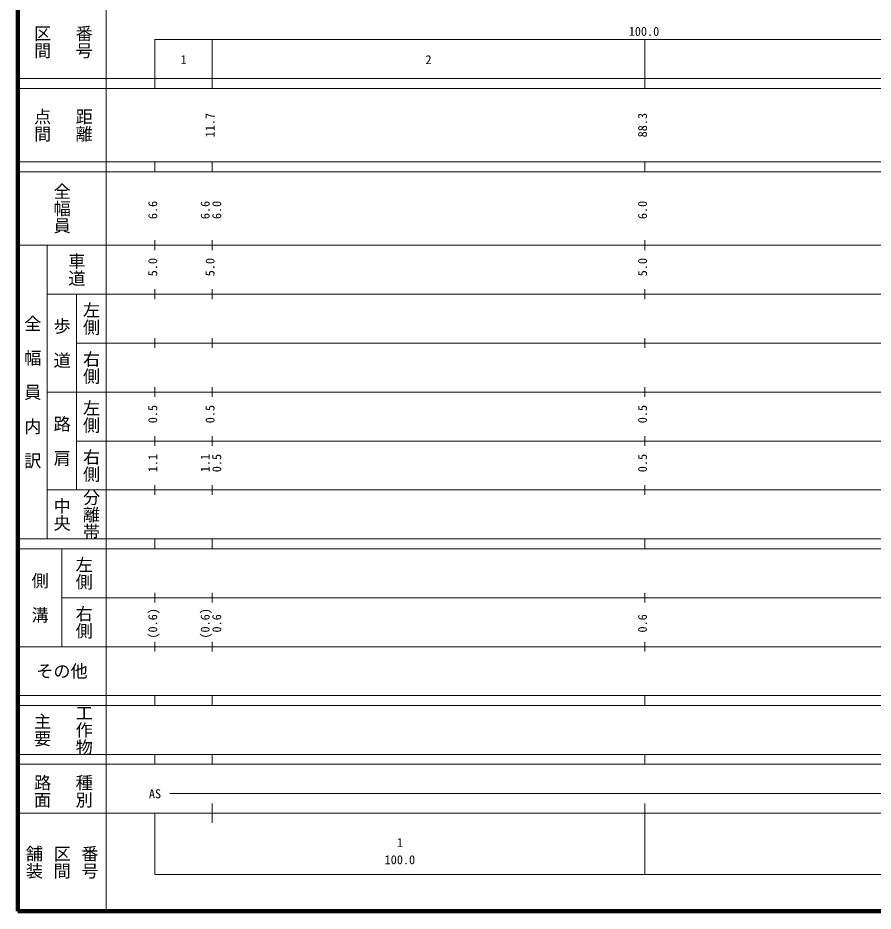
# Model space of a CAD drawing. Units: millimetres on the paper, enlarged 1000 times. Extents: x 40000 to 680000, y 20000 to 380000.
# Drawn here: x 40000 to 214632, y 20000 to 202409 of the extents above; entities that cross this region are included whole.
import ezdxf
from ezdxf.enums import TextEntityAlignment as Align

# ---------------------------------------------------------------- set-up
doc = ezdxf.new("R2010")
doc.units = ezdxf.units.MM
doc.header["$LTSCALE"] = 1000
doc.layers.add('M-TTL', color=2, linetype='Continuous', lineweight=140)
doc.layers.add('M-TTL-BAND', color=7, linetype='Continuous', lineweight=13)
doc.styles.add('@ＭＳ ゴシック', font='')
doc.styles.add('ＭＳ ゴシック', font='')
doc.styles.get('@ＭＳ ゴシック').set_extended_font_data('@MS Gothic')
doc.styles.get('ＭＳ ゴシック').set_extended_font_data('MS Gothic')

msp = doc.modelspace()

# ---------------------------------------------------------------- linework, layer by layer
at = {"layer": 'M-TTL'}
for p, q in [((40000, 380000), (40000, 20000)), ((40000, 20000), (680000, 20000))]:
    msp.add_line(p, q, dxfattribs=at)
at = {"layer": 'M-TTL-BAND'}
for p, q in [((58000, 370000), (58000, 20000)), ((68000, 198000), (579000, 198000)), ((68000, 198000), (68000, 188000)), ((79700, 188000), (79700, 198000)), ((168000, 188000), (168000, 198000)), ((40000, 190000), (579000, 190000)), ((40000, 188000), (579000, 188000)), ((40000, 173000), (579000, 173000)), ((68000, 171000), (68000, 173000)), ((79700, 171000), (79700, 173000)), ((168000, 171000), (168000, 173000)), ((40000, 171000), (579000, 171000)), ((68000, 155000), (68000, 157000)), ((79700, 155000), (79700, 157000)), ((168000, 155000), (168000, 157000)), ((40000, 156000), (579000, 156000)), ((46000, 96000), (46000, 156000)), ((46000, 146000), (579000, 146000)), ((52000, 146000), (52000, 106000)), ((68000, 145000), (68000, 147000)), ((79700, 145000), (79700, 147000)), ((168000, 145000), (168000, 147000)), ((68000, 135000), (68000, 137000)), ((79700, 135000), (79700, 137000)), ((168000, 135000), (168000, 137000)), ((52000, 136000), (579000, 136000)), ((46000, 126000), (579000, 126000)), ((68000, 125000), (68000, 127000)), ((79700, 125000), (79700, 127000)), ((168000, 125000), (168000, 127000)), ((68000, 115000), (68000, 117000)), ((79700, 115000), (79700, 117000)), ((168000, 115000), (168000, 117000)), ((52000, 116000), (579000, 116000)), ((46000, 106000), (579000, 106000)), ((68000, 105000), (68000, 107000)), ((79700, 105000), (79700, 107000)), ((168000, 105000), (168000, 107000)), ((40000, 96000), (579000, 96000)), ((68000, 94000), (68000, 96000)), ((79700, 94000), (79700, 96000)), ((168000, 94000), (168000, 96000)), ((40000, 94000), (579000, 94000)), ((49000, 94000), (49000, 74000)), ((49000, 84000), (579000, 84000)), ((68000, 83000), (68000, 85000)), ((79700, 83000), (79700, 85000)), ((168000, 83000), (168000, 85000)), ((68000, 73000), (68000, 75000)), ((79700, 73000), (79700, 75000)), ((168000, 73000), (168000, 75000)), ((40000, 74000), (579000, 74000)), ((40000, 64000), (579000, 64000)), ((68000, 62000), (68000, 64000)), ((79700, 62000), (79700, 64000)), ((168000, 62000), (168000, 64000)), ((40000, 62000), (579000, 62000)), ((40000, 52000), (579000, 52000)), ((68000, 50000), (68000, 52000)), ((79700, 50000), (79700, 52000)), ((168000, 50000), (168000, 52000)), ((40000, 50000), (579000, 50000)), ((71000, 44000), (565000, 44000)), ((79700, 38000), (79700, 42000)), ((168000, 27500), (168000, 42000)), ((40000, 40000), (579000, 40000)), ((68000, 40000), (68000, 27500)), ((68000, 27500), (579000, 27500))]:
    msp.add_line(p, q, dxfattribs=at)

# ---------------------------------------------------------------- texts
at = {"layer": 'M-TTL-BAND', "style": '@ＭＳ ゴシック'}
for s, p in [('番号', (53500, 197500)), ('区間', (45000, 197500)), ('点間', (45000, 180500)), ('距離', (53500, 180500)), ('全幅員', (49000, 163500)), ('車道', (52000, 151000)), ('左側', (55000, 141000)), ('全\u3000幅\u3000員\u3000内\u3000訳', (43000, 126000)), ('歩\u3000道', (49000, 136000)), ('右側', (55000, 131000)), ('左側', (55000, 121000)), ('路\u3000肩', (49000, 116000)), ('右側', (55000, 111000)), ('分離帯', (55000, 101000)), ('中央', (49000, 101000)), ('左側', (53500, 89000)), ('側\u3000溝', (44500, 84000)), ('右側', (53500, 79000)), ('主要', (45000, 57000)), ('工作物', (53500, 57000)), ('路面', (45000, 44500)), ('種別', (53500, 44500)), ('舗装', (43333, 30000)), ('区間', (49000, 30000)), ('番号', (54667, 30000))]:
    msp.add_text(s, height=2566, rotation=270, dxfattribs=at).set_placement(p, align=Align.MIDDLE_CENTER)
at = {"layer": 'M-TTL-BAND', "style": 'ＭＳ ゴシック'}
for s, p in [('100.0', (167844, 198195)), ('1', (73850, 192405)), ('2', (123850, 192405)), ('AS', (68000, 42500)), ('1', (118000, 32523)), ('100.0', (118000, 29033))]:
    msp.add_text(s, height=1833, dxfattribs=at).set_placement(p, align=Align.BOTTOM_CENTER)
for s, p in [('11.7', (80700, 180500)), ('88.3', (169000, 180500)), ('6.6', (69000, 163174)), ('6.6', (79700, 163174)), ('6.0', (82070, 163174)), ('6.0', (169000, 163174)), ('5.0', (69000, 151500)), ('5.0', (80700, 151500)), ('5.0', (169000, 151500)), ('0.5', (69000, 121500)), ('0.5', (80700, 121500)), ('0.5', (169000, 121500)), ('1.1', (69000, 111500)), ('1.1', (79700, 111500)), ('0.5', (82070, 111500)), ('0.5', (169000, 111500)), ('(0.6)', (69000, 78764)), ('(0.6)', (79700, 78764)), ('0.6', (82070, 78764)), ('0.6', (169000, 78764))]:
    msp.add_text(s, height=1833, rotation=90, dxfattribs=at).set_placement(p, align=Align.BOTTOM_CENTER)
msp.add_text('その他', height=2566, dxfattribs=at).set_placement((49000, 69000), align=Align.MIDDLE_CENTER)

doc.saveas('drawing.dxf')
